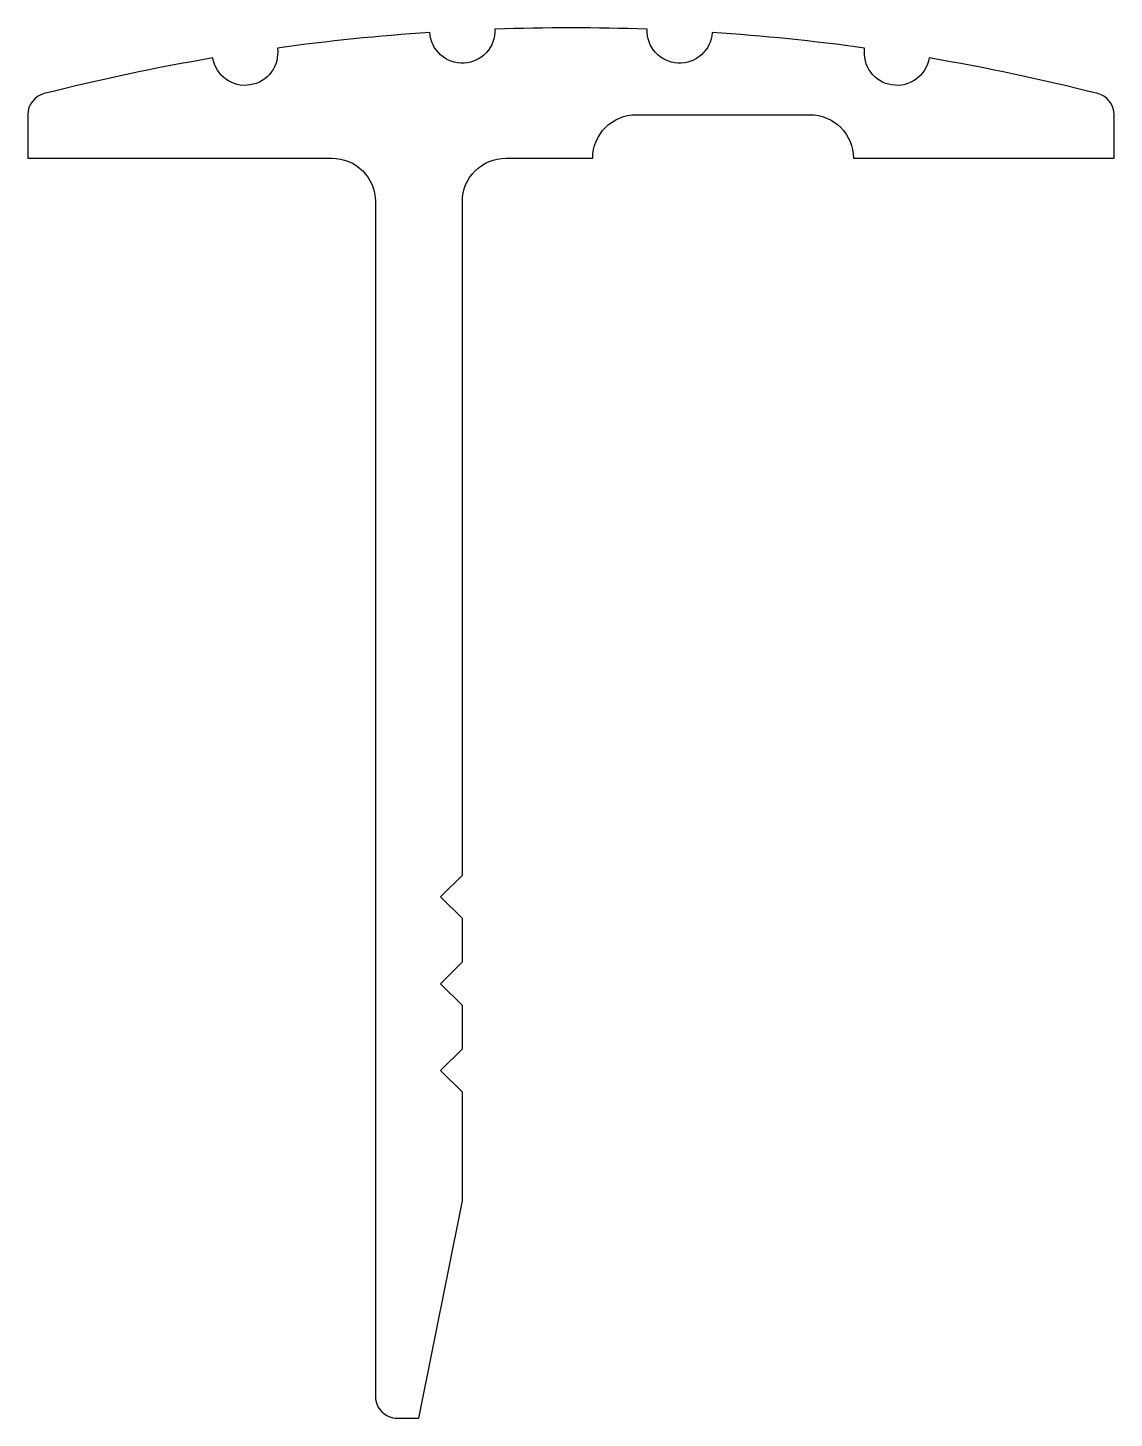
# Model space of a CAD drawing. Extents: x 249.7 to 274.7, y 236.8 to 268.8.
import ezdxf

# ---------------------------------------------------------------- set-up
doc = ezdxf.new("R2010")
doc.units = 0
doc.layers.add('ANA', color=220, linetype='CONTINUOUS')

msp = doc.modelspace()

# ---------------------------------------------------------------- linework, layer by layer
at = {"layer": 'ANA'}
msp.add_line((262.712, 265.786), (262.712, 265.786), dxfattribs=at)
msp.add_lwpolyline([(259.712, 241.786), (259.712, 244.286), (259.212, 244.786), (259.712, 245.286), (259.712, 246.286), (259.212, 246.786), (259.712, 247.286), (259.712, 248.286), (259.212, 248.786), (259.712, 249.286), (259.712, 264.786, -0.414214), (260.712, 265.786), (262.712, 265.786, -0.414214), (263.712, 266.786), (267.712, 266.786, -0.414214), (268.712, 265.786), (274.712, 265.786), (274.712, 266.786, 0.343108), (274.336, 267.271, 0.020153), (270.453, 268.092, -0.992415), (268.97, 268.32, 0.017912), (265.461, 268.679, -0.992415), (263.963, 268.755, 0.017779), (260.462, 268.755, -0.992415), (258.964, 268.679, 0.017912), (255.455, 268.32, -0.992415), (253.972, 268.092, 0.020153), (250.089, 267.271, 0.343108), (249.712, 266.786), (249.712, 265.786), (256.712, 265.786, -0.414214), (257.712, 264.786), (257.712, 237.286, 0.414214), (258.212, 236.786), (258.712, 236.786)], format="xyb", close=True, dxfattribs=at)

doc.saveas('drawing.dxf')
